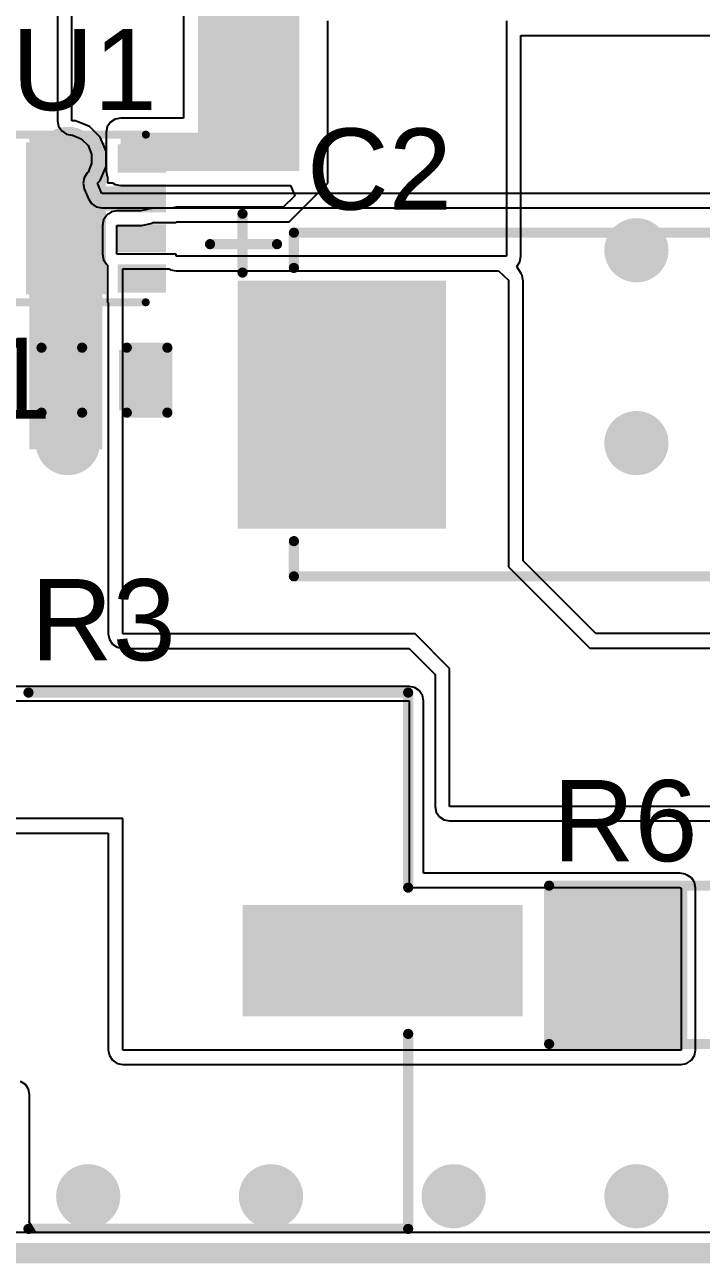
# Model space of a CAD drawing. Header units: millimetres. Extents: x -0.08 to 1.39, y -0.08 to 1.08.
# Drawn here: x 0.559 to 0.892, y -0.077 to 0.533 of the extents above; entities that cross this region are included whole.
import ezdxf

# ---------------------------------------------------------------- set-up
doc = ezdxf.new("R2010")
doc.units = ezdxf.units.MM
doc.header["$MEASUREMENT"] = 0
for name, color, linetype in [('BottomLayer', 5, 'Continuous'), ('BottomSolder', 6, 'Continuous'), ('Mechanical2', 216, 'Continuous'), ('TopLayer', 1, 'Continuous'), ('TopOverlay', 2, 'Continuous'), ('TopPaste', 8, 'Continuous'), ('TopSolder', 216, 'Continuous'), ('ViaHoleLayer', 16, 'Continuous')]:
    doc.layers.add(name, color=color, linetype=linetype)
doc.styles.add('Arial', font='', dxfattribs={"height": 0.2})
doc.styles.get('Arial').set_extended_font_data('Arial')

# ---------------------------------------------------------------- blocks, each defined once
blk = doc.blocks.new('3361P_1_502GLF_1')
at = {"layer": 'TopLayer'}
for points in [[(-0.19094, 0.12343), (-0.06102, 0.12343), (-0.06102, 0.07657), (-0.19094, 0.07657)], [(0.06102, 0.02343), (0.19094, 0.02343), (0.19094, -0.02343), (0.06102, -0.02343)], [(-0.19094, -0.07657), (-0.06102, -0.07657), (-0.06102, -0.12343), (-0.19094, -0.12343)]]:
    blk.add_hatch(color=1, dxfattribs=at).paths.add_polyline_path(points)
at = {"layer": 'TopPaste'}
for points in [[(-0.19094, 0.12343), (-0.06102, 0.12343), (-0.06102, 0.07657), (-0.19094, 0.07657)], [(0.06102, 0.02343), (0.19094, 0.02343), (0.19094, -0.02343), (0.06102, -0.02343)], [(-0.19094, -0.07657), (-0.06102, -0.07657), (-0.06102, -0.12343), (-0.19094, -0.12343)]]:
    blk.add_hatch(color=8, dxfattribs=at).paths.add_polyline_path(points)
at = {"layer": 'TopSolder'}
for points in [[(-0.19494, 0.12743), (-0.05702, 0.12743), (-0.05702, 0.07257), (-0.19494, 0.07257)], [(0.05702, 0.02743), (0.19494, 0.02743), (0.19494, -0.02743), (0.05702, -0.02743)], [(-0.19494, -0.07257), (-0.05702, -0.07257), (-0.05702, -0.12743), (-0.19494, -0.12743)]]:
    blk.add_hatch(color=216, dxfattribs=at).paths.add_polyline_path(points)
at = {"layer": 'TopOverlay', "const_width": 0.005}
for points in [[(-0.04843, 0.13209), (0.13858, 0.13209)], [(0.13858, 0.03602), (0.13858, 0.13209)], [(-0.13858, -0.06398), (-0.13858, 0.06398)], [(0.13858, -0.13209), (0.13858, -0.03602)], [(-0.04843, -0.13209), (0.13858, -0.13209)]]:
    blk.add_lwpolyline(points, dxfattribs=at)
at = {"layer": 'TopOverlay'}
for points, const_width in [([(-0.04968, 0.13209, 1), (-0.04718, 0.13209, 1)], 0.0025), ([(0.13733, 0.13209, 1), (0.13983, 0.13209, 1)], 0.0025), ([(0.13733, 0.13209, 1), (0.13983, 0.13209, 1)], 0.0025), ([(-0.201, 0.1, 1), (-0.211, 0.1, 1)], 0.00787), ([(-0.21297, 0.1, 1), (-0.20903, 0.1, 1)], 0.00394), ([(-0.20297, 0.1, 1), (-0.19903, 0.1, 1)], 0.00394), ([(-0.13983, 0.06398, 1), (-0.13733, 0.06398, 1)], 0.0025), ([(0.13733, 0.03602, 1), (0.13983, 0.03602, 1)], 0.0025), ([(0.13733, -0.03602, 1), (0.13983, -0.03602, 1)], 0.0025), ([(-0.13983, -0.06398, 1), (-0.13733, -0.06398, 1)], 0.0025), ([(-0.04968, -0.13209, 1), (-0.04718, -0.13209, 1)], 0.0025), ([(0.13733, -0.13209, 1), (0.13983, -0.13209, 1)], 0.0025), ([(0.13733, -0.13209, 1), (0.13983, -0.13209, 1)], 0.0025)]:
    blk.add_lwpolyline(points, format="xyb", close=True, dxfattribs=dict(at, const_width=const_width))
blk = doc.blocks.new('WSON_8_2_2__3')
at = {"layer": 'TopLayer'}
for points in [[(-0.02753, 0.0345), (-0.02753, 0.02465), (-0.04722, 0.02465), (-0.04722, 0.0345)], [(0.01772, -0.03543), (-0.01772, -0.03543), (-0.01772, 0.03543), (0.01772, 0.03543)], [(0.02758, 0.02462), (0.02758, 0.03447), (0.04727, 0.03447), (0.04727, 0.02462)], [(-0.02758, 0.01483), (-0.02758, 0.00498), (-0.04727, 0.00498), (-0.04727, 0.01483)], [(0.02758, 0.00495), (0.02758, 0.0148), (0.04727, 0.0148), (0.04727, 0.00495)], [(-0.02757, -0.00495), (-0.02757, -0.0148), (-0.04726, -0.0148), (-0.04726, -0.00495)], [(0.02758, -0.01472), (0.02758, -0.00487), (0.04727, -0.00487), (0.04727, -0.01472)], [(-0.02758, -0.02464), (-0.02758, -0.03449), (-0.04727, -0.03449), (-0.04727, -0.02464)], [(0.02758, -0.0345), (0.02758, -0.02465), (0.04727, -0.02465), (0.04727, -0.0345)]]:
    blk.add_hatch(color=1, dxfattribs=at).paths.add_polyline_path(points)
at = {"layer": 'TopPaste'}
for points in [[(-0.02753, 0.0345), (-0.02753, 0.02465), (-0.04722, 0.02465), (-0.04722, 0.0345)], [(0.01772, -0.03543), (-0.01772, -0.03543), (-0.01772, 0.03543), (0.01772, 0.03543)], [(0.02758, 0.02462), (0.02758, 0.03447), (0.04727, 0.03447), (0.04727, 0.02462)], [(-0.02758, 0.01483), (-0.02758, 0.00498), (-0.04727, 0.00498), (-0.04727, 0.01483)], [(0.02758, 0.00495), (0.02758, 0.0148), (0.04727, 0.0148), (0.04727, 0.00495)], [(-0.02757, -0.00495), (-0.02757, -0.0148), (-0.04726, -0.0148), (-0.04726, -0.00495)], [(0.02758, -0.01472), (0.02758, -0.00487), (0.04727, -0.00487), (0.04727, -0.01472)], [(-0.02758, -0.02464), (-0.02758, -0.03449), (-0.04727, -0.03449), (-0.04727, -0.02464)], [(0.02758, -0.0345), (0.02758, -0.02465), (0.04727, -0.02465), (0.04727, -0.0345)]]:
    blk.add_hatch(color=8, dxfattribs=at).paths.add_polyline_path(points)
at = {"layer": 'TopSolder'}
for points in [[(0.01972, -0.03743), (-0.01972, -0.03743), (-0.01972, 0.03743), (0.01972, 0.03743)], [(-0.02553, 0.0365), (-0.02553, 0.02265), (-0.04922, 0.02265), (-0.04922, 0.0365)], [(0.02558, 0.02262), (0.02558, 0.03647), (0.04927, 0.03647), (0.04927, 0.02262)], [(-0.02558, 0.01683), (-0.02558, 0.00298), (-0.04927, 0.00298), (-0.04927, 0.01683)], [(0.02558, 0.00295), (0.02558, 0.0168), (0.04927, 0.0168), (0.04927, 0.00295)], [(-0.02557, -0.00295), (-0.02557, -0.0168), (-0.04926, -0.0168), (-0.04926, -0.00295)], [(0.02558, -0.01672), (0.02558, -0.00287), (0.04927, -0.00287), (0.04927, -0.01672)], [(-0.02558, -0.02264), (-0.02558, -0.03649), (-0.04927, -0.03649), (-0.04927, -0.02264)], [(0.02558, -0.0365), (0.02558, -0.02265), (0.04927, -0.02265), (0.04927, -0.0365)]]:
    blk.add_hatch(color=216, dxfattribs=at).paths.add_polyline_path(points)
at = {"layer": 'TopOverlay'}
for points, const_width in [([(-0.03936, 0.04131), (0.03938, 0.04131)], 0.00394), ([(-0.05738, 0.02558), (-0.05738, 0.03558)], 0.005), ([(-0.05738, 0.03558), (-0.05238, 0.03058)], 0.005), ([(-0.05738, 0.02558), (-0.05238, 0.03058)], 0.005), ([(-0.03941, -0.0413), (0.03933, -0.0413)], 0.00394)]:
    blk.add_lwpolyline(points, dxfattribs=dict(at, const_width=const_width))
for points, const_width in [([(-0.04034, 0.04131, 1), (-0.03837, 0.04131, 1)], 0.00197), ([(0.0384, 0.04131, 1), (0.04037, 0.04131, 1)], 0.00197), ([(-0.05863, 0.03558, 1), (-0.05613, 0.03558, 1)], 0.0025), ([(-0.05863, 0.03558, 1), (-0.05613, 0.03558, 1)], 0.0025), ([(-0.05363, 0.03058, 1), (-0.05113, 0.03058, 1)], 0.0025), ([(-0.05363, 0.03058, 1), (-0.05113, 0.03058, 1)], 0.0025), ([(-0.05863, 0.02558, 1), (-0.05613, 0.02558, 1)], 0.0025), ([(-0.05863, 0.02558, 1), (-0.05613, 0.02558, 1)], 0.0025), ([(-0.04039, -0.0413, 1), (-0.03842, -0.0413, 1)], 0.00197), ([(0.03835, -0.0413, 1), (0.04032, -0.0413, 1)], 0.00197)]:
    blk.add_lwpolyline(points, format="xyb", close=True, dxfattribs=dict(at, const_width=const_width))
blk = doc.blocks.new('R___1206_6')
at = {"layer": 'TopLayer'}
for points in [[(-0.08, 0.035), (-0.02, 0.035), (-0.02, -0.035), (-0.08, -0.035)], [(0.02, 0.035), (0.08, 0.035), (0.08, -0.035), (0.02, -0.035)]]:
    blk.add_hatch(color=1, dxfattribs=at).paths.add_polyline_path(points)
at = {"layer": 'TopPaste'}
for points in [[(-0.08, 0.035), (-0.02, 0.035), (-0.02, -0.035), (-0.08, -0.035)], [(0.02, 0.035), (0.08, 0.035), (0.08, -0.035), (0.02, -0.035)]]:
    blk.add_hatch(color=8, dxfattribs=at).paths.add_polyline_path(points)
at = {"layer": 'TopSolder'}
for points in [[(-0.084, 0.039), (-0.016, 0.039), (-0.016, -0.039), (-0.084, -0.039)], [(0.016, 0.039), (0.084, 0.039), (0.084, -0.039), (0.016, -0.039)]]:
    blk.add_hatch(color=216, dxfattribs=at).paths.add_polyline_path(points)
at = {"layer": 'TopOverlay', "const_width": 0.005}
for points in [[(0.084, 0.039), (-0.084, 0.039)], [(-0.084, 0.039), (-0.084, -0.039)], [(0.084, 0.039), (0.084, -0.039)], [(0.084, -0.039), (-0.084, -0.039)]]:
    blk.add_lwpolyline(points, dxfattribs=at)
at = {"layer": 'TopOverlay', "const_width": 0.0025}
for points in [[(-0.08525, 0.039, 1), (-0.08275, 0.039, 1)], [(-0.08525, 0.039, 1), (-0.08275, 0.039, 1)], [(0.08275, 0.039, 1), (0.08525, 0.039, 1)], [(0.08275, 0.039, 1), (0.08525, 0.039, 1)], [(-0.08525, -0.039, 1), (-0.08275, -0.039, 1)], [(-0.08525, -0.039, 1), (-0.08275, -0.039, 1)], [(0.08275, -0.039, 1), (0.08525, -0.039, 1)], [(0.08275, -0.039, 1), (0.08525, -0.039, 1)]]:
    blk.add_lwpolyline(points, format="xyb", close=True, dxfattribs=at)
blk = doc.blocks.new('C____D_14')
at = {"layer": 'TopLayer'}
for points in [[(-0.16732, 0.05709), (-0.07283, 0.05709), (-0.07283, -0.05709), (-0.16732, -0.05709)], [(0.07283, 0.05709), (0.16732, 0.05709), (0.16732, -0.05709), (0.07283, -0.05709)]]:
    blk.add_hatch(color=1, dxfattribs=at).paths.add_polyline_path(points)
at = {"layer": 'TopPaste'}
for points in [[(-0.16732, 0.05709), (-0.07283, 0.05709), (-0.07283, -0.05709), (-0.16732, -0.05709)], [(0.07283, 0.05709), (0.16732, 0.05709), (0.16732, -0.05709), (0.07283, -0.05709)]]:
    blk.add_hatch(color=8, dxfattribs=at).paths.add_polyline_path(points)
at = {"layer": 'TopSolder'}
for points in [[(-0.17132, 0.06109), (-0.06883, 0.06109), (-0.06883, -0.06109), (-0.17132, -0.06109)], [(0.06883, 0.06109), (0.17132, 0.06109), (0.17132, -0.06109), (0.06883, -0.06109)]]:
    blk.add_hatch(color=216, dxfattribs=at).paths.add_polyline_path(points)
at = {"layer": 'TopOverlay', "const_width": 0.005}
for points in [[(-0.169, 0.065), (-0.169, 0.094)], [(-0.1437, 0.0673), (-0.1437, 0.08465)], [(-0.1437, 0.08465), (0.1437, 0.08465)], [(0.1437, 0.0673), (0.1437, 0.08465)], [(-0.185, 0.079), (-0.152, 0.079)], [(-0.1437, -0.08465), (-0.1437, -0.0673)], [(0.1437, -0.08465), (0.1437, -0.0673)], [(-0.1437, -0.08465), (0.1437, -0.08465)]]:
    blk.add_lwpolyline(points, dxfattribs=at)
at = {"layer": 'TopOverlay', "const_width": 0.0025}
for points in [[(-0.17025, 0.094, 1), (-0.16775, 0.094, 1)], [(-0.14495, 0.08465, 1), (-0.14245, 0.08465, 1)], [(-0.14495, 0.08465, 1), (-0.14245, 0.08465, 1)], [(0.14245, 0.08465, 1), (0.14495, 0.08465, 1)], [(0.14245, 0.08465, 1), (0.14495, 0.08465, 1)], [(-0.18625, 0.079, 1), (-0.18375, 0.079, 1)], [(-0.15325, 0.079, 1), (-0.15075, 0.079, 1)], [(-0.17025, 0.065, 1), (-0.16775, 0.065, 1)], [(-0.14495, 0.0673, 1), (-0.14245, 0.0673, 1)], [(0.14245, 0.0673, 1), (0.14495, 0.0673, 1)], [(-0.14495, -0.0673, 1), (-0.14245, -0.0673, 1)], [(0.14245, -0.0673, 1), (0.14495, -0.0673, 1)], [(-0.14495, -0.08465, 1), (-0.14245, -0.08465, 1)], [(-0.14495, -0.08465, 1), (-0.14245, -0.08465, 1)], [(0.14245, -0.08465, 1), (0.14495, -0.08465, 1)], [(0.14245, -0.08465, 1), (0.14495, -0.08465, 1)]]:
    blk.add_lwpolyline(points, format="xyb", close=True, dxfattribs=at)
blk = doc.blocks.new('C___0402_15')
at = {"layer": 'TopLayer'}
for points in [[(-0.0275, -0.0125), (-0.0275, 0.0125), (-0.0095, 0.0125), (-0.0095, -0.0125)], [(0.0095, -0.0125), (0.0095, 0.0125), (0.0275, 0.0125), (0.0275, -0.0125)]]:
    blk.add_hatch(color=1, dxfattribs=at).paths.add_polyline_path(points)
at = {"layer": 'TopPaste'}
for points in [[(-0.0275, -0.0125), (-0.0275, 0.0125), (-0.0095, 0.0125), (-0.0095, -0.0125)], [(0.0095, -0.0125), (0.0095, 0.0125), (0.0275, 0.0125), (0.0275, -0.0125)]]:
    blk.add_hatch(color=8, dxfattribs=at).paths.add_polyline_path(points)
at = {"layer": 'TopSolder'}
for points in [[(-0.02986, -0.01486), (-0.02986, 0.01486), (-0.00714, 0.01486), (-0.00714, -0.01486)], [(0.00714, -0.01486), (0.00714, 0.01486), (0.02986, 0.01486), (0.02986, -0.01486)]]:
    blk.add_hatch(color=216, dxfattribs=at).paths.add_polyline_path(points)
at = {"layer": 'TopOverlay', "const_width": 0.005}
for points in [[(-0.031, -0.016), (-0.031, 0.016)], [(-0.031, 0.016), (-0.011, 0.016)], [(0.011, 0.016), (0.031, 0.016)], [(0.031, -0.016), (0.031, 0.016)], [(-0.031, -0.016), (-0.011, -0.016)], [(0.011, -0.016), (0.031, -0.016)]]:
    blk.add_lwpolyline(points, dxfattribs=at)
at = {"layer": 'TopOverlay', "const_width": 0.0025}
for points in [[(-0.03225, 0.016, 1), (-0.02975, 0.016, 1)], [(-0.03225, 0.016, 1), (-0.02975, 0.016, 1)], [(-0.01225, 0.016, 1), (-0.00975, 0.016, 1)], [(0.00975, 0.016, 1), (0.01225, 0.016, 1)], [(0.02975, 0.016, 1), (0.03225, 0.016, 1)], [(0.02975, 0.016, 1), (0.03225, 0.016, 1)], [(-0.03225, -0.016, 1), (-0.02975, -0.016, 1)], [(-0.03225, -0.016, 1), (-0.02975, -0.016, 1)], [(-0.01225, -0.016, 1), (-0.00975, -0.016, 1)], [(0.00975, -0.016, 1), (0.01225, -0.016, 1)], [(0.02975, -0.016, 1), (0.03225, -0.016, 1)], [(0.02975, -0.016, 1), (0.03225, -0.016, 1)]]:
    blk.add_lwpolyline(points, format="xyb", close=True, dxfattribs=at)

msp = doc.modelspace()

# ---------------------------------------------------------------- hatches: boundary and pattern name
at = {"layer": 'BottomLayer'}
h = msp.add_hatch(color=5, dxfattribs=at)
edge = h.paths.add_edge_path()
edge.add_arc((0.58, 0.467), 0.01181, 0, 360)
h = msp.add_hatch(color=5, dxfattribs=at)
edge = h.paths.add_edge_path()
edge.add_arc((0.58, 0.438), 0.01181, 0, 360)
h = msp.add_hatch(color=5, dxfattribs=at)
edge = h.paths.add_edge_path()
edge.add_arc((0.86, 0.422), 0.01181, 0, 360)
h = msp.add_hatch(color=5, dxfattribs=at)
edge = h.paths.add_edge_path()
edge.add_arc((0.58, 0.409), 0.01181, 0, 360)
h = msp.add_hatch(color=5, dxfattribs=at)
edge = h.paths.add_edge_path()
edge.add_arc((0.58, 0.327), 0.01181, 0, 360)
h = msp.add_hatch(color=5, dxfattribs=at)
edge = h.paths.add_edge_path()
edge.add_arc((0.86, 0.327), 0.01181, 0, 360)
h = msp.add_hatch(color=5, dxfattribs=at)
edge = h.paths.add_edge_path()
edge.add_arc((0.59, -0.044), 0.01181, 0, 360)
h = msp.add_hatch(color=5, dxfattribs=at)
edge = h.paths.add_edge_path()
edge.add_arc((0.68, -0.044), 0.01181, 0, 360)
h = msp.add_hatch(color=5, dxfattribs=at)
edge = h.paths.add_edge_path()
edge.add_arc((0.77, -0.044), 0.01181, 0, 360)
h = msp.add_hatch(color=5, dxfattribs=at)
edge = h.paths.add_edge_path()
edge.add_arc((0.86, -0.044), 0.01181, 0, 360)
at = {"layer": 'BottomSolder'}
h = msp.add_hatch(color=6, dxfattribs=at)
edge = h.paths.add_edge_path()
edge.add_arc((0.58, 0.467), 0.01581, 0, 360)
h = msp.add_hatch(color=6, dxfattribs=at)
edge = h.paths.add_edge_path()
edge.add_arc((0.58, 0.438), 0.01581, 0, 360)
h = msp.add_hatch(color=6, dxfattribs=at)
edge = h.paths.add_edge_path()
edge.add_arc((0.86, 0.422), 0.01581, 0, 360)
h = msp.add_hatch(color=6, dxfattribs=at)
edge = h.paths.add_edge_path()
edge.add_arc((0.58, 0.409), 0.01581, 0, 360)
h = msp.add_hatch(color=6, dxfattribs=at)
edge = h.paths.add_edge_path()
edge.add_arc((0.58, 0.327), 0.01581, 0, 360)
h = msp.add_hatch(color=6, dxfattribs=at)
edge = h.paths.add_edge_path()
edge.add_arc((0.86, 0.327), 0.01581, 0, 360)
h = msp.add_hatch(color=6, dxfattribs=at)
edge = h.paths.add_edge_path()
edge.add_arc((0.59, -0.044), 0.01581, 0, 360)
h = msp.add_hatch(color=6, dxfattribs=at)
edge = h.paths.add_edge_path()
edge.add_arc((0.68, -0.044), 0.01581, 0, 360)
h = msp.add_hatch(color=6, dxfattribs=at)
edge = h.paths.add_edge_path()
edge.add_arc((0.77, -0.044), 0.01581, 0, 360)
h = msp.add_hatch(color=6, dxfattribs=at)
edge = h.paths.add_edge_path()
edge.add_arc((0.86, -0.044), 0.01581, 0, 360)
at = {"layer": 'TopLayer'}
for points in [[(0.644, 0.464), (0.694, 0.464), (0.694, 0.723), (0.644, 0.723)], [(0.561, 0.324), (0.597, 0.324), (0.597, 0.48), (0.561, 0.48)], [(0.606, 0.461), (0.694, 0.461), (0.694, 0.48), (0.606, 0.48)]]:
    msp.add_hatch(color=1, dxfattribs=at).paths.add_polyline_path(points)
h = msp.add_hatch(color=1, dxfattribs=at)
edge = h.paths.add_edge_path()
edge.add_arc((0.58, 0.467), 0.01181, 0, 360)
h = msp.add_hatch(color=1, dxfattribs=at)
edge = h.paths.add_edge_path()
edge.add_arc((0.58, 0.438), 0.01181, 0, 360)
h = msp.add_hatch(color=1, dxfattribs=at)
edge = h.paths.add_edge_path()
edge.add_arc((0.86, 0.422), 0.01181, 0, 360)
h = msp.add_hatch(color=1, dxfattribs=at)
edge = h.paths.add_edge_path()
edge.add_arc((0.58, 0.409), 0.01181, 0, 360)
h = msp.add_hatch(color=1, dxfattribs=at)
edge = h.paths.add_edge_path()
edge.add_arc((0.58, 0.327), 0.01181, 0, 360)
h = msp.add_hatch(color=1, dxfattribs=at)
edge = h.paths.add_edge_path()
edge.add_arc((0.86, 0.327), 0.01181, 0, 360)
h = msp.add_hatch(color=1, dxfattribs=at)
edge = h.paths.add_edge_path()
edge.add_arc((0.59, -0.044), 0.01181, 0, 360)
h = msp.add_hatch(color=1, dxfattribs=at)
edge = h.paths.add_edge_path()
edge.add_arc((0.68, -0.044), 0.01181, 0, 360)
h = msp.add_hatch(color=1, dxfattribs=at)
edge = h.paths.add_edge_path()
edge.add_arc((0.77, -0.044), 0.01181, 0, 360)
h = msp.add_hatch(color=1, dxfattribs=at)
edge = h.paths.add_edge_path()
edge.add_arc((0.86, -0.044), 0.01181, 0, 360)
at = {"layer": 'TopSolder'}
h = msp.add_hatch(color=216, dxfattribs=at)
edge = h.paths.add_edge_path()
edge.add_arc((0.58, 0.467), 0.01581, 0, 360)
h = msp.add_hatch(color=216, dxfattribs=at)
edge = h.paths.add_edge_path()
edge.add_arc((0.58, 0.438), 0.01581, 0, 360)
h = msp.add_hatch(color=216, dxfattribs=at)
edge = h.paths.add_edge_path()
edge.add_arc((0.86, 0.422), 0.01581, 0, 360)
h = msp.add_hatch(color=216, dxfattribs=at)
edge = h.paths.add_edge_path()
edge.add_arc((0.58, 0.409), 0.01581, 0, 360)
h = msp.add_hatch(color=216, dxfattribs=at)
edge = h.paths.add_edge_path()
edge.add_arc((0.58, 0.327), 0.01581, 0, 360)
h = msp.add_hatch(color=216, dxfattribs=at)
edge = h.paths.add_edge_path()
edge.add_arc((0.86, 0.327), 0.01581, 0, 360)
h = msp.add_hatch(color=216, dxfattribs=at)
edge = h.paths.add_edge_path()
edge.add_arc((0.59, -0.044), 0.01581, 0, 360)
h = msp.add_hatch(color=216, dxfattribs=at)
edge = h.paths.add_edge_path()
edge.add_arc((0.68, -0.044), 0.01581, 0, 360)
h = msp.add_hatch(color=216, dxfattribs=at)
edge = h.paths.add_edge_path()
edge.add_arc((0.77, -0.044), 0.01581, 0, 360)
h = msp.add_hatch(color=216, dxfattribs=at)
edge = h.paths.add_edge_path()
edge.add_arc((0.86, -0.044), 0.01581, 0, 360)
at = {"layer": 'ViaHoleLayer'}
h = msp.add_hatch(color=16, dxfattribs=at)
edge = h.paths.add_edge_path()
edge.add_arc((0.58, 0.467), 0.00591, 0, 360)
h = msp.add_hatch(color=16, dxfattribs=at)
edge = h.paths.add_edge_path()
edge.add_arc((0.58, 0.438), 0.00591, 0, 360)
h = msp.add_hatch(color=16, dxfattribs=at)
edge = h.paths.add_edge_path()
edge.add_arc((0.86, 0.422), 0.00591, 0, 360)
h = msp.add_hatch(color=16, dxfattribs=at)
edge = h.paths.add_edge_path()
edge.add_arc((0.58, 0.409), 0.00591, 0, 360)
h = msp.add_hatch(color=16, dxfattribs=at)
edge = h.paths.add_edge_path()
edge.add_arc((0.58, 0.327), 0.00591, 0, 360)
h = msp.add_hatch(color=16, dxfattribs=at)
edge = h.paths.add_edge_path()
edge.add_arc((0.86, 0.327), 0.00591, 0, 360)
h = msp.add_hatch(color=16, dxfattribs=at)
edge = h.paths.add_edge_path()
edge.add_arc((0.59, -0.044), 0.00591, 0, 360)
h = msp.add_hatch(color=16, dxfattribs=at)
edge = h.paths.add_edge_path()
edge.add_arc((0.68, -0.044), 0.00591, 0, 360)
h = msp.add_hatch(color=16, dxfattribs=at)
edge = h.paths.add_edge_path()
edge.add_arc((0.77, -0.044), 0.00591, 0, 360)
h = msp.add_hatch(color=16, dxfattribs=at)
edge = h.paths.add_edge_path()
edge.add_arc((0.86, -0.044), 0.00591, 0, 360)

# ---------------------------------------------------------------- linework, layer by layer
at = {"layer": 'BottomLayer'}
for p, q in [((0.57486, 0.789), (0.57486, 0.48581)), ((0.582, 0.48581), (0.582, 0.789)), ((0.57486, 0.48581), (0.57541, 0.48308)), ((0.57541, 0.48308), (0.57695, 0.48076)), ((0.58374, 0.48581), (0.582, 0.48581)), ((0.59066, 0.48295), (0.58374, 0.48581)), ((0.59595, 0.47766), (0.59066, 0.48295)), ((0.57695, 0.48076), (0.57927, 0.47922)), ((0.57927, 0.47922), (0.582, 0.47867)), ((0.582, 0.47867), (0.58232, 0.47867)), ((0.58232, 0.47867), (0.58661, 0.4769)), ((0.58661, 0.4769), (0.5899, 0.47361)), ((0.59881, 0.47074), (0.59595, 0.47766)), ((0.5899, 0.47361), (0.59167, 0.46932)), ((0.59881, 0.46326), (0.59881, 0.47074)), ((0.59167, 0.46468), (0.5899, 0.46039)), ((0.59167, 0.46932), (0.59167, 0.46468)), ((0.58801, 0.45773), (0.58747, 0.455)), ((0.58956, 0.46005), (0.58801, 0.45773)), ((0.5899, 0.46039), (0.58956, 0.46005)), ((0.59595, 0.45634), (0.59881, 0.46326)), ((0.58747, 0.455), (0.58801, 0.45227)), ((0.58801, 0.45227), (0.59008, 0.44727)), ((0.5946, 0.455), (0.59595, 0.45634)), ((0.59667, 0.45), (0.5946, 0.455)), ((0.59008, 0.44727), (0.59163, 0.44495)), ((1.219, 0.45), (0.59667, 0.45)), ((0.59163, 0.44495), (0.59394, 0.44341)), ((0.59394, 0.44341), (0.59667, 0.44286)), ((0.59667, 0.44286), (1.219, 0.44286)), ((1.1159, -0.0618), (0.0421, -0.0618))]:
    msp.add_line(p, q, dxfattribs=at)
at = {"layer": 'Mechanical2', "const_width": 0.01}
msp.add_lwpolyline([(-0.072, -0.072), (1.23, -0.072)], dxfattribs=at)
at = {"layer": 'TopLayer'}
for p, q in [((0.63686, 0.56649), (0.63686, 0.48714)), ((0.708, 0.455), (0.708, 0.535)), ((0.796, 0.535), (0.796, 0.419)), ((0.80314, 0.419), (0.80314, 0.52786)), ((0.80314, 0.52786), (1.217, 0.52786)), ((0.59941, 0.48273), (0.59886, 0.48)), ((0.60095, 0.48505), (0.59941, 0.48273)), ((0.60327, 0.48659), (0.60095, 0.48505)), ((0.606, 0.48714), (0.60327, 0.48659)), ((0.63686, 0.48714), (0.606, 0.48714)), ((0.59886, 0.48), (0.59886, 0.461)), ((0.59886, 0.461), (0.59941, 0.45827)), ((0.59941, 0.45827), (0.59958, 0.458)), ((0.59958, 0.458), (0.59958, 0.45528)), ((0.59958, 0.45528), (0.60197, 0.45528)), ((0.60197, 0.45528), (0.60327, 0.45441)), ((0.60327, 0.45441), (0.606, 0.45386)), ((0.606, 0.45386), (0.6897, 0.45386)), ((0.689, 0.436), (0.708, 0.455)), ((0.6897, 0.45386), (0.69177, 0.44886)), ((0.69177, 0.44886), (0.68604, 0.44314)), ((0.59909, 0.43932), (0.59754, 0.43701)), ((0.59958, 0.43965), (0.59909, 0.43932)), ((0.59978, 0.43978), (0.59958, 0.43978)), ((0.59958, 0.43978), (0.59958, 0.43965)), ((0.60141, 0.44087), (0.59978, 0.43978)), ((0.60414, 0.44141), (0.60141, 0.44087)), ((0.61572, 0.44141), (0.60414, 0.44141)), ((0.61907, 0.44208), (0.61572, 0.44141)), ((0.61925, 0.4422), (0.61907, 0.44208)), ((0.61994, 0.44234), (0.61925, 0.4422)), ((0.62059, 0.44261), (0.61994, 0.44234)), ((0.62129, 0.44261), (0.62059, 0.44261)), ((0.62198, 0.44274), (0.62129, 0.44261)), ((0.63129, 0.44274), (0.62198, 0.44274)), ((0.63327, 0.44314), (0.63129, 0.44274)), ((0.68604, 0.44314), (0.63327, 0.44314)), ((0.59754, 0.43701), (0.597, 0.43427)), ((0.597, 0.43427), (0.597, 0.42)), ((0.60414, 0.42), (0.60414, 0.43427)), ((0.60414, 0.43427), (0.61643, 0.43427)), ((0.61643, 0.43427), (0.6215, 0.43528)), ((0.6215, 0.43528), (0.62198, 0.43561)), ((0.62198, 0.43561), (0.63327, 0.43561)), ((0.63327, 0.43561), (0.63327, 0.436)), ((0.63327, 0.436), (0.689, 0.436)), ((0.597, 0.42), (0.59754, 0.41727)), ((0.59754, 0.41727), (0.59909, 0.41495)), ((0.59909, 0.41495), (0.59958, 0.41462)), ((0.63327, 0.42), (0.60414, 0.42)), ((0.63327, 0.419), (0.63327, 0.42)), ((0.796, 0.419), (0.63327, 0.419)), ((0.80105, 0.41395), (0.80259, 0.41627)), ((0.80259, 0.41627), (0.80314, 0.419)), ((0.59958, 0.41462), (0.59958, 0.39616)), ((0.607, 0.233), (0.607, 0.41286)), ((0.607, 0.41286), (0.62985, 0.41286)), ((0.62985, 0.41286), (0.63054, 0.41241)), ((0.63054, 0.41241), (0.63327, 0.41186)), ((0.63327, 0.41186), (0.792, 0.41186)), ((0.792, 0.41186), (0.797, 0.40728)), ((0.80347, 0.41029), (0.80105, 0.41395)), ((0.80351, 0.41014), (0.80347, 0.41029)), ((0.80359, 0.41001), (0.80351, 0.41014)), ((0.80384, 0.40879), (0.80359, 0.41001)), ((0.80413, 0.40759), (0.80384, 0.40879)), ((0.797, 0.40728), (0.797, 0.266)), ((0.80411, 0.40743), (0.80413, 0.40759)), ((0.80414, 0.40728), (0.80411, 0.40743)), ((0.80414, 0.26896), (0.80414, 0.40728)), ((0.59958, 0.39616), (0.59986, 0.39616)), ((0.59986, 0.39616), (0.59986, 0.233)), ((0.83996, 0.23314), (0.80414, 0.26896)), ((0.797, 0.266), (0.837, 0.226)), ((0.59986, 0.233), (0.60041, 0.23027)), ((0.751, 0.233), (0.607, 0.233)), ((0.768, 0.216), (0.751, 0.233)), ((1.216, 0.23314), (0.83996, 0.23314)), ((0.60041, 0.23027), (0.60195, 0.22795)), ((0.60195, 0.22795), (0.60427, 0.22641)), ((0.60427, 0.22641), (0.607, 0.22586)), ((0.607, 0.22586), (0.74804, 0.22586)), ((0.74804, 0.22586), (0.76086, 0.21304)), ((0.837, 0.226), (1.216, 0.226)), ((0.768, 0.148), (0.768, 0.216)), ((0.76086, 0.21304), (0.76086, 0.148)), ((0.748, 0.20714), (0.43314, 0.20714)), ((0.75073, 0.20659), (0.748, 0.20714)), ((0.75305, 0.20505), (0.75073, 0.20659)), ((0.75459, 0.20273), (0.75305, 0.20505)), ((0.75514, 0.2), (0.75459, 0.20273)), ((0.414, 0.2), (0.748, 0.2)), ((0.748, 0.2), (0.748, 0.10802)), ((0.75514, 0.11516), (0.75514, 0.2)), ((0.76086, 0.148), (0.76141, 0.14527)), ((1.216, 0.148), (0.768, 0.148)), ((0.607, 0.142), (0.414, 0.142)), ((0.607, 0.028), (0.607, 0.142)), ((0.76141, 0.14527), (0.76295, 0.14295)), ((0.76295, 0.14295), (0.76527, 0.14141)), ((0.76527, 0.14141), (0.768, 0.14086)), ((0.768, 0.14086), (1.216, 0.14086)), ((0.43314, 0.13486), (0.59986, 0.13486)), ((0.59986, 0.13486), (0.59986, 0.028)), ((0.88141, 0.11516), (0.75514, 0.11516)), ((0.88414, 0.11462), (0.88141, 0.11516)), ((0.88473, 0.11437), (0.88414, 0.11462)), ((0.88705, 0.11282), (0.88473, 0.11437)), ((0.8876, 0.112), (0.88705, 0.11282)), ((0.888, 0.112), (0.8876, 0.112)), ((0.88827, 0.11099), (0.888, 0.112)), ((0.88859, 0.11051), (0.88827, 0.11099)), ((0.88914, 0.10778), (0.88859, 0.11051)), ((0.748, 0.10802), (0.88141, 0.10802)), ((0.88141, 0.10802), (0.882, 0.10778)), ((0.882, 0.10778), (0.882, 0.028)), ((0.88914, 0.10747), (0.88914, 0.10778)), ((0.88914, 0.10778), (0.88914, 0.10778)), ((0.88914, 0.10778), (0.88914, 0.10778)), ((0.88914, 0.028), (0.88914, 0.10747)), ((0.59986, 0.028), (0.60041, 0.02527)), ((0.60041, 0.02527), (0.60195, 0.02295)), ((0.882, 0.028), (0.607, 0.028)), ((0.88705, 0.02295), (0.88859, 0.02527)), ((0.88859, 0.02527), (0.88914, 0.028)), ((0.60195, 0.02295), (0.60427, 0.02141)), ((0.60427, 0.02141), (0.607, 0.02086)), ((0.607, 0.02086), (0.882, 0.02086)), ((0.882, 0.02086), (0.88473, 0.02141)), ((0.88473, 0.02141), (0.88705, 0.02295)), ((0.55905, 0.01105), (0.55673, 0.01259)), ((0.56059, 0.00873), (0.55905, 0.01105)), ((0.56114, 0.006), (0.56059, 0.00873)), ((0.56114, -0.05588), (0.56114, 0.006)), ((0.56095, -0.0568), (0.56114, -0.05588)), ((0.56355, -0.06105), (0.56095, -0.0568)), ((0.56448, -0.0618), (0.56355, -0.06105)), ((1.1159, -0.0618), (0.56448, -0.0618))]:
    msp.add_line(p, q, dxfattribs=at)
at = {"layer": 'TopLayer', "const_width": 0.012}
for points in [[(0.579, 0.43765), (0.58888, 0.44753)], [(0.58888, 0.44753), (0.61643, 0.44753)]]:
    msp.add_lwpolyline(points, dxfattribs=at)
at = {"layer": 'TopLayer', "const_width": 0.006}
for points in [[(0.58588, 0.44753, 1), (0.59188, 0.44753, 1)], [(0.58588, 0.44753, 1), (0.59188, 0.44753, 1)], [(0.61343, 0.44753, 1), (0.61943, 0.44753, 1)], [(0.576, 0.43765, 1), (0.582, 0.43765, 1)]]:
    msp.add_lwpolyline(points, format="xyb", close=True, dxfattribs=at)

# ---------------------------------------------------------------- block references
for name, p in [('WSON_8_2_2__3', (0.579, 0.43765)), ('C____D_14', (0.835, 0.346)), ('C___0402_15', (0.598, 0.358)), ('3361P_1_502GLF_1', (0.609, 0.072))]:
    msp.add_blockref(name, p)
at = {"rotation": 180}
msp.add_blockref('R___1206_6', (0.901, 0.07), dxfattribs=at)

# ---------------------------------------------------------------- texts
at = {"layer": 'TopOverlay', "style": 'Arial'}
for s, p in [('U1', (0.55234, 0.49101)), ('C2', (0.69768, 0.44201)), ('C1', (0.50034, 0.33901)), ('R3', (0.56168, 0.22001)), ('R6', (0.81868, 0.12101))]:
    msp.add_text(s, height=0.04, dxfattribs=at).set_placement(p)

doc.saveas('drawing.dxf')
